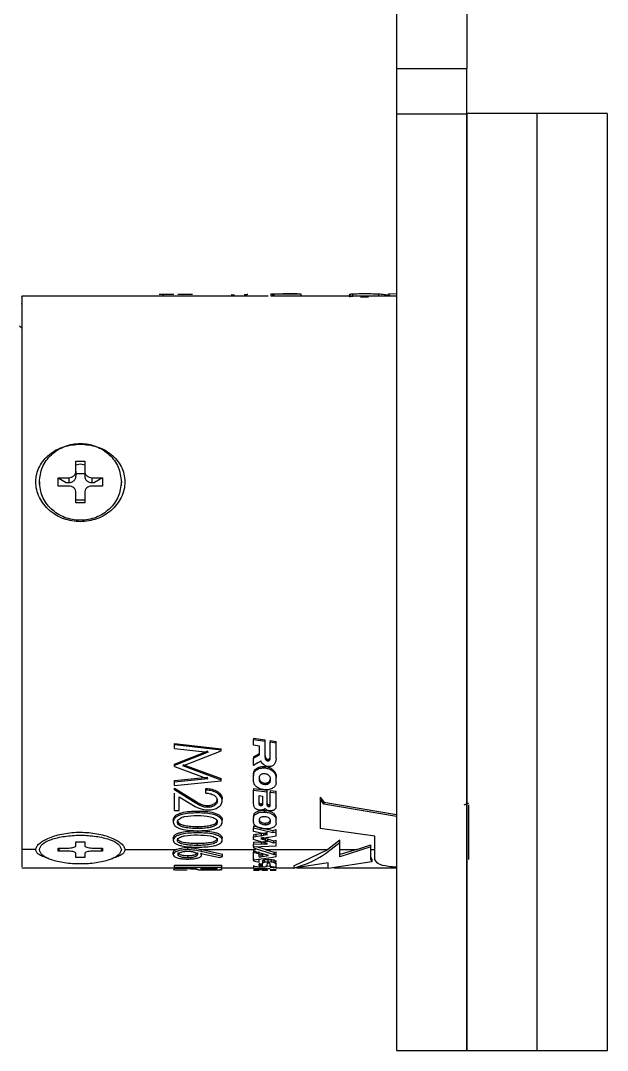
# Model space of a CAD drawing. Header units: millimetres. Extents: x 15 to 1192, y 5 to 836.
# Drawn here: x 385.79 to 410.84, y 141.56 to 185.52 of the extents above; entities that cross this region are included whole.
import ezdxf

# ---------------------------------------------------------------- set-up
doc = ezdxf.new("R2010")
doc.units = ezdxf.units.MM

msp = doc.modelspace()

# ---------------------------------------------------------------- linework, layer by layer
at = {"color": 7, "linetype": 'Continuous', "lineweight": 25}
for p, q in [((401.843, 265.531), (401.843, 183.477)), ((404.843, 256.164), (404.843, 183.477)), ((401.843, 183.477), (404.843, 183.477)), ((401.843, 183.477), (401.843, 181.531)), ((404.843, 181.531), (404.843, 183.477)), ((404.843, 181.531), (401.843, 181.531)), ((401.843, 181.531), (401.843, 141.557)), ((407.843, 181.557), (404.843, 181.557)), ((404.843, 161.557), (404.843, 181.531)), ((404.843, 181.531), (404.843, 141.557)), ((410.843, 181.557), (407.843, 181.557)), ((407.843, 161.557), (407.843, 181.557)), ((407.843, 161.557), (407.843, 181.557)), ((410.843, 161.557), (410.843, 181.531)), ((396.363, 173.757), (385.843, 173.757)), ((391.709, 173.825), (391.709, 173.824)), ((392.335, 173.825), (391.709, 173.825)), ((391.903, 173.817), (391.846, 173.821)), ((392.503, 173.828), (392.503, 173.827)), ((393.13, 173.827), (392.503, 173.828)), ((392.697, 173.82), (392.64, 173.824)), ((394.777, 173.827), (394.927, 173.821)), ((396.492, 173.854), (396.543, 173.854)), ((396.492, 173.754), (396.492, 173.854)), ((396.492, 173.852), (396.543, 173.852)), ((396.492, 173.752), (396.492, 173.852)), ((396.543, 173.752), (396.492, 173.752)), ((396.543, 173.854), (396.543, 173.754)), ((396.543, 173.852), (396.543, 173.752)), ((396.609, 173.854), (397.751, 173.857)), ((396.609, 173.854), (396.609, 173.754)), ((397.751, 173.757), (396.609, 173.754)), ((397.594, 173.856), (397.003, 173.857)), ((397.597, 173.856), (397.594, 173.856)), ((401.843, 173.757), (397.605, 173.757)), ((397.751, 173.857), (397.751, 173.757)), ((399.976, 173.745), (399.976, 173.845)), ((401.081, 173.745), (401.081, 173.845)), ((401.519, 173.751), (401.519, 173.851)), ((401.843, 173.85), (401.519, 173.851)), ((385.843, 172.385), (385.743, 172.476)), ((388.153, 166.719), (388.533, 166.719)), ((388.153, 166.288), (388.153, 166.719)), ((388.533, 166.719), (388.533, 166.288)), ((388.343, 166.579), (388.153, 166.544)), ((388.153, 166.288), (388.153, 166.078)), ((388.533, 166.544), (388.343, 166.579)), ((388.533, 166.288), (388.533, 166.078)), ((386.593, 165.829), (386.593, 165.672)), ((387.393, 166.007), (387.853, 166.007)), ((387.393, 165.651), (387.393, 166.007)), ((387.393, 166.007), (387.739, 165.797)), ((387.739, 165.797), (387.853, 165.797)), ((387.853, 166.007), (387.853, 165.797)), ((388.153, 166.184), (388.533, 166.184)), ((388.833, 166.007), (389.293, 166.007)), ((388.833, 166.007), (388.833, 165.797)), ((388.833, 165.797), (388.946, 165.797)), ((389.293, 166.007), (388.946, 165.797)), ((389.293, 166.007), (389.293, 165.651)), ((390.093, 165.672), (390.093, 165.829)), ((387.853, 165.651), (387.393, 165.651)), ((388.153, 164.939), (388.153, 165.37)), ((388.533, 165.37), (388.533, 164.939)), ((389.293, 165.651), (388.833, 165.651)), ((388.533, 165.054), (388.153, 165.054)), ((388.533, 164.939), (388.153, 164.939)), ((404.843, 141.557), (404.843, 161.557)), ((407.843, 141.557), (407.843, 161.557)), ((407.843, 141.557), (407.843, 161.557)), ((410.843, 141.557), (410.843, 161.557)), ((395.732, 154.887), (396.226, 154.814)), ((395.732, 154.887), (395.732, 154.832)), ((395.732, 154.582), (395.732, 154.832)), ((395.732, 154.832), (396.226, 154.759)), ((396.226, 154.759), (396.226, 154.814)), ((396.447, 154.782), (396.698, 154.746)), ((396.447, 154.782), (396.447, 154.726)), ((392.36, 154.665), (394.36, 154.432)), ((392.36, 154.608), (392.36, 154.665)), ((392.36, 154.449), (392.36, 154.608)), ((394.36, 154.374), (392.36, 154.608)), ((392.36, 154.449), (393.803, 154.29)), ((392.36, 153.784), (393.803, 154.349)), ((392.72, 153.701), (394.36, 154.349)), ((394.36, 154.374), (394.36, 154.432)), ((394.36, 154.349), (394.36, 154.374)), ((395.988, 154.545), (395.732, 154.582)), ((395.988, 154.169), (395.988, 154.545)), ((396.226, 154.07), (396.226, 154.759)), ((396.447, 154.038), (396.447, 154.726)), ((396.447, 154.726), (396.698, 154.69)), ((396.698, 154.69), (396.698, 154.746)), ((396.698, 154.022), (396.698, 154.69)), ((393.803, 154.29), (392.36, 153.721)), ((395.732, 154.094), (395.988, 154.229)), ((395.732, 154.033), (395.988, 154.169)), ((395.732, 154.094), (395.732, 154.033)), ((395.732, 153.718), (395.732, 154.033)), ((396.047, 153.919), (395.999, 153.883)), ((396.093, 153.819), (396.047, 153.919)), ((396.226, 154.13), (396.235, 154.074)), ((396.226, 154.07), (396.235, 154.012)), ((396.235, 154.074), (396.259, 154.027)), ((396.235, 154.074), (396.235, 154.012)), ((396.235, 154.012), (396.259, 153.965)), ((396.259, 154.027), (396.259, 153.965)), ((396.299, 153.995), (396.299, 153.933)), ((396.352, 153.983), (396.352, 153.921)), ((396.423, 154.014), (396.423, 153.952)), ((396.685, 153.9), (396.638, 153.788)), ((396.698, 154.022), (396.685, 153.9)), ((392.36, 153.721), (392.36, 153.784)), ((392.36, 153.681), (392.36, 153.721)), ((392.36, 153.681), (393.792, 153.147)), ((392.72, 153.765), (394.36, 153.161)), ((394.36, 153.092), (392.72, 153.701)), ((395.92, 153.832), (395.732, 153.718)), ((395.999, 153.883), (395.92, 153.832)), ((396.174, 153.742), (396.093, 153.819)), ((396.281, 153.692), (396.174, 153.742)), ((396.209, 153.682), (396.225, 153.681)), ((396.209, 153.618), (396.209, 153.682)), ((396.209, 153.618), (396.225, 153.617)), ((396.225, 153.681), (396.225, 153.617)), ((396.405, 153.675), (396.281, 153.692)), ((392.36, 153.074), (393.792, 153.216)), ((393.792, 153.147), (392.36, 153.005)), ((392.36, 153.005), (392.36, 153.074)), ((392.36, 152.863), (394.36, 153.07)), ((394.36, 153.092), (394.36, 153.161)), ((394.36, 153.07), (394.36, 153.092)), ((395.731, 153.346), (395.731, 153.278)), ((395.731, 153.071), (395.731, 153.278)), ((395.989, 153.088), (395.989, 153.222)), ((396.213, 153.379), (396.22, 153.378)), ((396.444, 153.187), (396.444, 153.054)), ((396.703, 153.204), (396.703, 153.272)), ((396.703, 152.999), (396.703, 153.204)), ((392.36, 152.863), (392.36, 153.005)), ((392.36, 152.759), (393.172, 152.248)), ((392.36, 152.687), (392.36, 152.759)), ((393.172, 152.172), (392.36, 152.687)), ((393.704, 152.668), (393.704, 152.741)), ((393.704, 152.543), (393.704, 152.668)), ((395.732, 152.741), (396.32, 152.67)), ((395.732, 152.741), (395.732, 152.669)), ((395.732, 152.669), (396.32, 152.597)), ((395.732, 152.099), (395.732, 152.669)), ((396.225, 152.68), (396.209, 152.681)), ((396.213, 152.973), (396.22, 152.973)), ((396.213, 152.973), (396.213, 152.903)), ((396.22, 152.902), (396.213, 152.903)), ((396.22, 152.973), (396.22, 152.902)), ((396.32, 152.597), (396.32, 152.67)), ((396.32, 152.029), (396.32, 152.597)), ((396.447, 152.655), (396.698, 152.626)), ((396.447, 152.655), (396.447, 152.582)), ((396.447, 152.015), (396.447, 152.582)), ((396.447, 152.582), (396.698, 152.553)), ((396.698, 152.553), (396.698, 152.626)), ((392.36, 151.804), (392.36, 152.541)), ((392.566, 152.389), (393.096, 152.062)), ((392.566, 151.804), (392.566, 152.389)), ((393.172, 152.172), (393.172, 152.248)), ((394.191, 152.222), (394.191, 152.298)), ((394.398, 152.216), (394.398, 152.292)), ((395.981, 152.07), (395.981, 152.433)), ((395.981, 152.433), (396.114, 152.417)), ((396.114, 152.417), (396.114, 152.055)), ((396.698, 151.994), (396.698, 152.553)), ((398.578, 152.364), (398.733, 152.149)), ((398.578, 152.364), (398.578, 152.289)), ((398.578, 152.289), (398.578, 152.1)), ((398.733, 152.072), (398.578, 152.289)), ((398.733, 152.149), (401.843, 151.631)), ((398.733, 152.149), (398.733, 152.072)), ((392.36, 151.804), (392.566, 151.804)), ((393.353, 151.695), (393.353, 151.775)), ((393.785, 151.933), (393.785, 152.011)), ((395.76, 151.955), (395.732, 152.099)), ((396.053, 151.817), (395.937, 151.828)), ((396.001, 152.096), (396.001, 152.019)), ((396.059, 152.08), (396.059, 152.002)), ((396.209, 151.812), (396.225, 151.811)), ((396.209, 151.733), (396.209, 151.812)), ((396.209, 151.733), (396.225, 151.732)), ((396.225, 151.811), (396.225, 151.732)), ((396.259, 151.853), (396.229, 151.891)), ((396.308, 151.819), (396.259, 151.853)), ((396.379, 151.794), (396.308, 151.819)), ((396.337, 152.064), (396.337, 151.986)), ((396.472, 151.785), (396.379, 151.794)), ((396.397, 152.046), (396.397, 151.968)), ((396.436, 152.06), (396.436, 151.982)), ((398.578, 152.1), (398.578, 151.993)), ((398.578, 151.993), (398.578, 151.03)), ((401.843, 151.55), (398.733, 152.072)), ((404.726, 152.041), (404.923, 152.12)), ((392.309, 151.389), (392.309, 151.305)), ((392.489, 151.386), (392.489, 151.303)), ((394.191, 151.386), (394.191, 151.303)), ((394.398, 151.305), (394.398, 151.389)), ((395.731, 151.549), (395.731, 151.467)), ((395.731, 151.308), (395.731, 151.467)), ((395.989, 151.321), (395.989, 151.424)), ((396.213, 151.545), (396.22, 151.545)), ((396.213, 151.265), (396.22, 151.264)), ((396.213, 151.265), (396.213, 151.18)), ((396.22, 151.264), (396.22, 151.18)), ((396.444, 151.397), (396.444, 151.295)), ((396.703, 151.41), (396.703, 151.493)), ((396.703, 151.253), (396.703, 151.41)), ((393.339, 151.028), (393.339, 151.114)), ((393.353, 150.844), (393.353, 150.931)), ((395.732, 151.143), (396.567, 150.944)), ((395.732, 151.143), (395.732, 151.057)), ((395.732, 151.057), (396.567, 150.857)), ((395.732, 150.906), (395.732, 151.057)), ((396.069, 150.831), (395.732, 150.906)), ((395.836, 150.783), (396.069, 150.822)), ((396.069, 150.822), (396.157, 150.837)), ((396.214, 150.801), (396.069, 150.831)), ((396.069, 150.822), (396.069, 150.734)), ((396.157, 150.837), (396.227, 150.848)), ((396.157, 150.837), (396.157, 150.749)), ((396.225, 151.013), (396.209, 151.014)), ((396.22, 151.18), (396.213, 151.18)), ((396.227, 150.848), (396.284, 150.857)), ((396.227, 150.848), (396.227, 150.76)), ((396.284, 150.857), (396.334, 150.864)), ((396.284, 150.857), (396.284, 150.769)), ((396.567, 150.944), (396.698, 150.982)), ((396.567, 150.944), (396.567, 150.857)), ((396.567, 150.857), (396.698, 150.895)), ((396.698, 150.895), (396.698, 150.982)), ((396.698, 150.826), (396.698, 150.895)), ((396.698, 150.796), (396.698, 150.826)), ((400.916, 150.708), (398.578, 151.03)), ((388.153, 150.462), (388.533, 150.462)), ((388.153, 150.301), (388.153, 150.462)), ((388.533, 150.462), (388.533, 150.301)), ((392.309, 150.617), (392.309, 150.528)), ((392.489, 150.616), (392.489, 150.526)), ((393.339, 150.308), (393.339, 150.4)), ((394.191, 150.616), (394.191, 150.526)), ((394.398, 150.528), (394.398, 150.617)), ((395.732, 150.766), (395.836, 150.783)), ((395.732, 150.766), (395.732, 150.677)), ((395.732, 150.677), (395.836, 150.695)), ((395.732, 150.564), (395.732, 150.677)), ((395.823, 150.535), (395.732, 150.564)), ((395.732, 150.45), (396.069, 150.464)), ((395.732, 150.45), (395.732, 150.359)), ((395.732, 150.359), (396.069, 150.373)), ((396.067, 150.459), (395.825, 150.534)), ((395.836, 150.783), (395.836, 150.695)), ((395.836, 150.695), (396.069, 150.734)), ((396.05, 150.68), (396.103, 150.665)), ((396.169, 150.61), (396.05, 150.591)), ((396.05, 150.591), (396.103, 150.575)), ((396.153, 150.433), (396.067, 150.459)), ((396.069, 150.734), (396.157, 150.749)), ((396.069, 150.464), (396.213, 150.469)), ((396.069, 150.464), (396.069, 150.373)), ((396.069, 150.373), (396.213, 150.378)), ((396.103, 150.665), (396.163, 150.646)), ((396.103, 150.665), (396.103, 150.575)), ((396.103, 150.575), (396.163, 150.556)), ((396.223, 150.412), (396.153, 150.433)), ((396.157, 150.749), (396.227, 150.76)), ((396.163, 150.646), (396.239, 150.621)), ((396.163, 150.646), (396.163, 150.556)), ((396.163, 150.556), (396.239, 150.532)), ((396.339, 150.64), (396.169, 150.61)), ((396.213, 150.469), (396.334, 150.471)), ((396.213, 150.469), (396.213, 150.378)), ((396.213, 150.378), (396.334, 150.38)), ((396.334, 150.776), (396.214, 150.801)), ((396.282, 150.394), (396.223, 150.412)), ((396.227, 150.76), (396.284, 150.769)), ((396.239, 150.621), (396.337, 150.589)), ((396.239, 150.621), (396.239, 150.532)), ((396.239, 150.532), (396.337, 150.499)), ((396.334, 150.38), (396.282, 150.394)), ((396.284, 150.769), (396.334, 150.776)), ((396.337, 150.589), (396.595, 150.507)), ((396.337, 150.589), (396.337, 150.499)), ((396.337, 150.499), (396.595, 150.416)), ((396.395, 150.65), (396.339, 150.64)), ((396.698, 150.704), (396.395, 150.65)), ((396.595, 150.507), (396.698, 150.532)), ((396.595, 150.507), (396.595, 150.416)), ((396.595, 150.416), (396.698, 150.442)), ((396.698, 150.723), (396.698, 150.796)), ((396.698, 150.704), (396.698, 150.723)), ((396.698, 150.442), (396.698, 150.532)), ((396.698, 150.383), (396.698, 150.442)), ((396.698, 150.382), (396.698, 150.383)), ((396.698, 150.368), (396.698, 150.382)), ((396.698, 150.306), (396.698, 150.368)), ((399.423, 150.529), (398.915, 150.129)), ((399.423, 150.439), (399.423, 150.529)), ((399.423, 149.821), (399.423, 150.439)), ((400.916, 149.713), (400.916, 150.708)), ((386.443, 150.129), (385.843, 150.129)), ((387.393, 150.196), (387.853, 150.196)), ((387.393, 150.063), (387.393, 150.196)), ((387.393, 150.063), (387.475, 150.196)), ((387.853, 150.063), (387.393, 150.063)), ((388.153, 149.797), (388.153, 149.958)), ((388.533, 149.958), (388.533, 149.797)), ((388.833, 150.196), (389.293, 150.196)), ((389.293, 150.063), (388.833, 150.063)), ((389.293, 150.063), (389.211, 150.196)), ((389.293, 150.196), (389.293, 150.063)), ((390.243, 150.129), (392.419, 150.129)), ((392.309, 149.914), (392.309, 150.009)), ((392.515, 149.911), (392.515, 150.006)), ((392.92, 150.22), (392.92, 150.127)), ((393.34, 150.006), (393.34, 149.911)), ((393.521, 149.892), (393.482, 149.963)), ((393.482, 149.963), (394.301, 149.792)), ((393.501, 150.137), (393.535, 150.129)), ((393.501, 150.044), (393.501, 150.137)), ((394.406, 149.842), (393.501, 150.044)), ((393.521, 149.892), (393.521, 149.987)), ((393.535, 150.129), (395.831, 150.129)), ((393.535, 150.129), (394.406, 149.937)), ((394.406, 149.842), (394.406, 149.937)), ((395.732, 150.238), (395.732, 150.359)), ((395.732, 150.291), (395.732, 150.199)), ((396.395, 150.268), (395.732, 150.238)), ((395.732, 150.199), (396.606, 149.922)), ((395.732, 150.114), (395.732, 150.021)), ((396.373, 149.875), (395.732, 150.067)), ((395.732, 149.677), (395.732, 150.021)), ((395.732, 150.021), (395.981, 149.944)), ((396.23, 150.129), (395.883, 150.242)), ((395.981, 149.944), (395.981, 150.038)), ((395.981, 149.866), (395.981, 149.944)), ((396.043, 149.919), (396.118, 149.931)), ((396.118, 149.931), (396.118, 149.835)), ((396.23, 150.129), (398.915, 150.129)), ((396.23, 150.129), (396.606, 150.017)), ((396.698, 150.281), (396.395, 150.268)), ((396.606, 150.017), (396.608, 150.016)), ((396.606, 150.017), (396.606, 149.922)), ((396.608, 150.016), (396.615, 150.014)), ((396.608, 150.016), (396.608, 149.922)), ((396.615, 150.014), (396.698, 150.03)), ((396.615, 150.014), (396.615, 149.92)), ((396.615, 149.92), (396.698, 149.935)), ((396.698, 150.281), (396.698, 150.306)), ((396.698, 149.935), (396.698, 150.03)), ((396.698, 149.896), (396.698, 149.935)), ((397.457, 149.438), (398.915, 150.129)), ((400.745, 150.242), (399.423, 149.821)), ((399.423, 150.129), (400.141, 150.129)), ((400.141, 150.129), (399.423, 149.916)), ((400.141, 150.129), (400.745, 150.334)), ((400.745, 150.242), (400.745, 150.334)), ((400.745, 149.713), (400.745, 150.242)), ((400.745, 150.129), (400.916, 150.129)), ((388.533, 149.797), (388.153, 149.797)), ((392.928, 149.872), (392.928, 149.776)), ((394.301, 149.792), (394.406, 149.842)), ((396.395, 149.771), (395.732, 149.677)), ((395.732, 149.748), (395.732, 149.651)), ((395.732, 149.651), (395.981, 149.594)), ((395.978, 149.909), (396.043, 149.919)), ((395.981, 149.838), (395.978, 149.813)), ((395.978, 149.813), (396.043, 149.824)), ((395.981, 149.838), (395.981, 149.866)), ((395.981, 149.594), (395.981, 149.691)), ((395.981, 149.444), (395.981, 149.516)), ((396.001, 149.527), (396.001, 149.429)), ((396.043, 149.919), (396.043, 149.824)), ((396.043, 149.824), (396.118, 149.835)), ((396.063, 149.523), (396.063, 149.424)), ((396.118, 149.835), (396.373, 149.875)), ((396.121, 149.64), (396.121, 149.542)), ((396.121, 149.439), (396.121, 149.542)), ((396.184, 149.694), (396.184, 149.596)), ((396.313, 149.429), (396.313, 149.528)), ((396.353, 149.712), (396.49, 149.705)), ((396.353, 149.712), (396.353, 149.615)), ((396.353, 149.615), (396.49, 149.608)), ((396.698, 149.816), (396.395, 149.771)), ((396.447, 149.402), (396.447, 149.524)), ((396.49, 149.705), (396.49, 149.608)), ((396.599, 149.686), (396.672, 149.653)), ((396.599, 149.686), (396.599, 149.589)), ((396.599, 149.589), (396.672, 149.555)), ((396.606, 149.922), (396.608, 149.922)), ((396.608, 149.922), (396.615, 149.92)), ((396.672, 149.653), (396.698, 149.607)), ((396.672, 149.653), (396.672, 149.555)), ((396.672, 149.555), (396.698, 149.51)), ((396.698, 149.89), (396.698, 149.896)), ((396.698, 149.816), (396.698, 149.89)), ((396.698, 149.367), (396.698, 149.51)), ((398.92, 149.571), (397.457, 149.339)), ((400.785, 149.607), (398.92, 149.318)), ((398.92, 149.318), (398.92, 149.571)), ((400.745, 149.809), (400.785, 149.704)), ((400.745, 149.713), (400.785, 149.607)), ((400.785, 149.704), (400.785, 149.607)), ((385.843, 149.357), (392.358, 149.357)), ((392.358, 149.465), (394.372, 149.465)), ((392.358, 149.366), (392.358, 149.465)), ((394.372, 149.366), (392.358, 149.366)), ((392.358, 149.343), (392.358, 149.366)), ((392.358, 149.343), (393.289, 149.343)), ((393.289, 149.326), (393.289, 149.343)), ((393.495, 149.305), (393.495, 149.343)), ((393.495, 149.343), (394.165, 149.343)), ((393.834, 149.369), (393.834, 149.269)), ((394.165, 149.343), (394.165, 149.303)), ((394.372, 149.465), (394.372, 149.366)), ((394.372, 149.318), (394.372, 149.366)), ((394.372, 149.357), (395.732, 149.357)), ((395.759, 149.418), (395.732, 149.456)), ((395.732, 149.44), (395.732, 149.341)), ((395.732, 149.341), (396.447, 149.326)), ((396.447, 149.298), (395.732, 149.309)), ((395.732, 149.275), (395.981, 149.264)), ((395.732, 149.257), (395.981, 149.257)), ((396.093, 149.379), (395.949, 149.383)), ((395.981, 149.283), (396.226, 149.285)), ((396.112, 149.271), (396.332, 149.263)), ((396.112, 149.257), (396.332, 149.257)), ((396.263, 149.43), (396.447, 149.426)), ((396.447, 149.483), (396.447, 149.384)), ((396.698, 149.367), (396.447, 149.402)), ((396.447, 149.384), (396.698, 149.351)), ((396.698, 149.264), (396.447, 149.274)), ((396.447, 149.268), (396.698, 149.26)), ((396.447, 149.257), (396.698, 149.257)), ((396.698, 149.351), (396.698, 149.451)), ((396.698, 149.357), (397.457, 149.357)), ((397.457, 149.438), (397.457, 149.339)), ((397.57, 149.357), (398.92, 149.357)), ((399.167, 149.357), (401.843, 149.357)), ((401.843, 141.557), (404.843, 141.557)), ((404.843, 141.557), (407.843, 141.557)), ((407.843, 141.557), (410.843, 141.557))]:
    msp.add_line(p, q, dxfattribs=at)
for points, knots in [([(385.843, 173.722), (385.843, 173.733), (385.843, 173.805), (385.843, 173.482), (385.843, 172.737), (385.843, 171.52), (385.843, 169.931), (385.843, 168.018), (385.843, 165.857), (385.843, 163.53), (385.843, 161.128), (385.843, 158.742), (385.843, 156.465), (385.843, 154.382), (385.843, 152.582), (385.843, 151.096), (385.843, 150.451), (385.843, 150.129)], [0, 0, 0, 0, 0.012513, 0.083047, 0.153582, 0.224117, 0.294652, 0.365187, 0.435721, 0.506256, 0.576791, 0.647326, 0.717861, 0.788396, 0.85893, 0.929465, 1, 1, 1, 1]), ([(395.34, 173.833), (395.373, 173.833), (395.414, 173.833), (395.457, 173.834), (395.476, 173.836), (395.482, 173.837), (395.486, 173.838)], [0, 0, 0, 0, 0.49854, 0.623801, 0.748243, 1, 1, 1, 1]), ([(396.543, 173.852), (396.545, 173.853), (396.547, 173.853), (396.56, 173.854), (396.582, 173.854), (396.599, 173.854), (396.609, 173.854)], [0, 0, 0, 0, 0.269777, 0.500455, 0.718386, 1, 1, 1, 1]), ([(396.609, 173.754), (396.599, 173.754), (396.582, 173.754), (396.56, 173.754), (396.547, 173.753), (396.545, 173.753), (396.543, 173.752)], [0, 0, 0, 0, 0.282406, 0.500695, 0.730962, 1, 1, 1, 1]), ([(399.976, 173.845), (399.957, 173.844), (399.914, 173.841), (399.863, 173.834), (399.821, 173.82), (399.807, 173.801), (399.864, 173.785), (399.889, 173.779)], [0, 0, 0, 0, 0.108338, 0.25005, 0.500435, 0.774828, 1, 1, 1, 1]), ([(399.976, 173.745), (399.957, 173.744), (399.873, 173.739), (399.826, 173.729), (399.827, 173.718), (399.827, 173.716)], [0, 0, 0, 0, 0.195724, 0.900748, 1, 1, 1, 1]), ([(401.081, 173.845), (401.044, 173.846), (400.968, 173.849), (400.783, 173.851), (400.53, 173.853), (400.272, 173.852), (400.086, 173.849), (400.012, 173.847), (399.976, 173.845)], [0, 0, 0, 0, 0.12037, 0.250709, 0.500285, 0.749466, 0.876709, 1, 1, 1, 1]), ([(400.297, 173.731), (400.322, 173.732), (400.375, 173.734), (400.466, 173.735), (400.558, 173.735), (400.615, 173.734), (400.643, 173.733)], [0, 0, 0, 0, 0.239379, 0.499878, 0.75893, 1, 1, 1, 1]), ([(401.572, 173.792), (401.558, 173.793), (401.529, 173.794), (401.472, 173.798), (401.391, 173.809), (401.28, 173.828), (401.161, 173.838), (401.081, 173.845)], [0, 0, 0, 0, 0.0493204, 0.1058997, 0.249311, 0.5001277, 1, 1, 1, 1]), ([(385.843, 173.423), (385.843, 173.434), (385.843, 173.503), (385.843, 173.21), (385.843, 172.66), (385.843, 172.385)], [0, 0, 0, 0, 0.081472, 0.540736, 1, 1, 1, 1]), ([(388.343, 164.125), (388.102, 164.15), (387.621, 164.198), (387.095, 164.522), (386.77, 164.865), (386.585, 165.165), (386.468, 165.491), (386.43, 165.83), (386.468, 166.165), (386.586, 166.481), (386.771, 166.766), (387.096, 167.085), (387.622, 167.377), (388.102, 167.421), (388.343, 167.443)], [0, 0, 0, 0, 0.124638, 0.24963, 0.312759, 0.374993, 0.437716, 0.49997, 0.562319, 0.625157, 0.687438, 0.750633, 0.875364, 1, 1, 1, 1]), ([(388.343, 167.443), (388.583, 167.421), (389.063, 167.378), (389.588, 167.085), (389.913, 166.767), (390.098, 166.483), (390.216, 166.169), (390.256, 165.833), (390.218, 165.492), (390.1, 165.166), (389.915, 164.865), (389.59, 164.522), (389.064, 164.199), (388.583, 164.15), (388.343, 164.125)], [0, 0, 0, 0, 0.124647, 0.249193, 0.312171, 0.374259, 0.437101, 0.499468, 0.562003, 0.625027, 0.687279, 0.750444, 0.875228, 1, 1, 1, 1]), ([(396.259, 154.027), (396.265, 154.021), (396.276, 154.009), (396.291, 154), (396.299, 153.995)], [0, 0, 0, 0, 0.504397, 1, 1, 1, 1]), ([(396.259, 153.965), (396.265, 153.959), (396.276, 153.947), (396.291, 153.938), (396.299, 153.933)], [0, 0, 0, 0, 0.504818, 1, 1, 1, 1]), ([(396.299, 153.995), (396.307, 153.992), (396.324, 153.985), (396.342, 153.984), (396.352, 153.983)], [0, 0, 0, 0, 0.496453, 1, 1, 1, 1]), ([(396.299, 153.933), (396.307, 153.93), (396.324, 153.923), (396.342, 153.922), (396.352, 153.921)], [0, 0, 0, 0, 0.496766, 1, 1, 1, 1]), ([(396.352, 153.983), (396.359, 153.984), (396.374, 153.985), (396.394, 153.991), (396.411, 154.001), (396.419, 154.009), (396.423, 154.014)], [0, 0, 0, 0, 0.262598, 0.506083, 0.746375, 1, 1, 1, 1]), ([(396.352, 153.921), (396.359, 153.922), (396.374, 153.923), (396.394, 153.929), (396.411, 153.939), (396.419, 153.948), (396.423, 153.952)], [0, 0, 0, 0, 0.2620574, 0.5052633, 0.7457063, 1, 1, 1, 1]), ([(396.423, 154.014), (396.43, 154.026), (396.445, 154.053), (396.447, 154.083), (396.447, 154.099)], [0, 0, 0, 0, 0.448739, 1, 1, 1, 1]), ([(396.423, 153.952), (396.43, 153.964), (396.445, 153.992), (396.447, 154.022), (396.447, 154.038)], [0, 0, 0, 0, 0.448511, 1, 1, 1, 1]), ([(395.731, 153.346), (395.737, 153.392), (395.747, 153.461), (395.806, 153.544), (395.866, 153.598), (395.94, 153.641), (396.024, 153.67), (396.116, 153.686), (396.178, 153.684), (396.209, 153.682)], [0, 0, 0, 0, 0.249206, 0.375162, 0.499492, 0.624671, 0.74974, 0.872825, 1, 1, 1, 1]), ([(395.731, 153.278), (395.737, 153.325), (395.747, 153.395), (395.806, 153.478), (395.866, 153.533), (395.94, 153.576), (396.024, 153.605), (396.116, 153.621), (396.178, 153.619), (396.209, 153.618)], [0, 0, 0, 0, 0.250184, 0.376497, 0.500878, 0.625988, 0.750689, 0.873355, 1, 1, 1, 1]), ([(396.225, 153.681), (396.289, 153.67), (396.419, 153.647), (396.573, 153.547), (396.681, 153.418), (396.695, 153.321), (396.703, 153.272)], [0, 0, 0, 0, 0.249751, 0.499827, 0.749986, 1, 1, 1, 1]), ([(396.225, 153.617), (396.289, 153.605), (396.419, 153.582), (396.573, 153.481), (396.681, 153.352), (396.695, 153.253), (396.703, 153.204)], [0, 0, 0, 0, 0.2488183, 0.4985885, 0.7491327, 1, 1, 1, 1]), ([(396.548, 153.706), (396.527, 153.697), (396.483, 153.678), (396.432, 153.676), (396.405, 153.675)], [0, 0, 0, 0, 0.471444, 1, 1, 1, 1]), ([(396.638, 153.788), (396.626, 153.772), (396.602, 153.741), (396.566, 153.718), (396.548, 153.706)], [0, 0, 0, 0, 0.506564, 1, 1, 1, 1]), ([(396.209, 152.681), (396.145, 152.692), (396.015, 152.713), (395.861, 152.806), (395.753, 152.928), (395.738, 153.024), (395.731, 153.071)], [0, 0, 0, 0, 0.248068, 0.498546, 0.749381, 1, 1, 1, 1]), ([(395.989, 153.222), (395.992, 153.244), (395.996, 153.277), (396.025, 153.315), (396.053, 153.34), (396.087, 153.36), (396.126, 153.373), (396.169, 153.38), (396.198, 153.379), (396.213, 153.379)], [0, 0, 0, 0, 0.256598, 0.377725, 0.500782, 0.625891, 0.74664, 0.869334, 1, 1, 1, 1]), ([(395.989, 153.157), (395.993, 153.135), (395.999, 153.09), (396.051, 153.032), (396.122, 152.988), (396.183, 152.978), (396.213, 152.973)], [0, 0, 0, 0, 0.249473, 0.500137, 0.752894, 1, 1, 1, 1]), ([(396.213, 152.903), (396.183, 152.908), (396.122, 152.917), (396.05, 152.963), (395.999, 153.02), (395.993, 153.066), (395.989, 153.088)], [0, 0, 0, 0, 0.24617, 0.498634, 0.749662, 1, 1, 1, 1]), ([(396.22, 153.378), (396.251, 153.373), (396.312, 153.363), (396.383, 153.316), (396.435, 153.256), (396.441, 153.21), (396.444, 153.187)], [0, 0, 0, 0, 0.246171, 0.498634, 0.749655, 1, 1, 1, 1]), ([(396.22, 152.973), (396.236, 152.972), (396.265, 152.971), (396.308, 152.978), (396.347, 152.991), (396.381, 153.01), (396.409, 153.033), (396.437, 153.07), (396.442, 153.102), (396.444, 153.123)], [0, 0, 0, 0, 0.131175, 0.254311, 0.375366, 0.500595, 0.623549, 0.744387, 1, 1, 1, 1]), ([(396.444, 153.054), (396.442, 153.032), (396.437, 153), (396.409, 152.963), (396.381, 152.94), (396.347, 152.921), (396.308, 152.908), (396.265, 152.901), (396.236, 152.902), (396.22, 152.902)], [0, 0, 0, 0, 0.256599, 0.377725, 0.500782, 0.625891, 0.74664, 0.869334, 1, 1, 1, 1]), ([(393.704, 152.741), (393.793, 152.733), (393.971, 152.718), (394.166, 152.632), (394.284, 152.542), (394.375, 152.438), (394.389, 152.351), (394.398, 152.292)], [0, 0, 0, 0, 0.250182, 0.499731, 0.627953, 0.750522, 1, 1, 1, 1]), ([(394.398, 152.216), (394.389, 152.275), (394.375, 152.363), (394.284, 152.469), (394.166, 152.559), (393.971, 152.646), (393.793, 152.661), (393.704, 152.668)], [0, 0, 0, 0, 0.250445, 0.373237, 0.501593, 0.750728, 1, 1, 1, 1]), ([(396.703, 152.999), (396.696, 152.954), (396.687, 152.887), (396.628, 152.809), (396.568, 152.758), (396.494, 152.718), (396.409, 152.692), (396.318, 152.677), (396.256, 152.679), (396.225, 152.68)], [0, 0, 0, 0, 0.250184, 0.376498, 0.500878, 0.625988, 0.750689, 0.873353, 1, 1, 1, 1]), ([(393.172, 152.248), (393.262, 152.195), (393.396, 152.115), (393.6, 152.023), (393.724, 152.015), (393.785, 152.011)], [0, 0, 0, 0, 0.5011416, 0.7508729, 1, 1, 1, 1]), ([(393.785, 151.933), (393.724, 151.937), (393.599, 151.945), (393.396, 152.038), (393.261, 152.118), (393.172, 152.172)], [0, 0, 0, 0, 0.248593, 0.49829, 1, 1, 1, 1]), ([(393.704, 152.543), (393.767, 152.537), (393.893, 152.525), (394.034, 152.468), (394.117, 152.403), (394.178, 152.327), (394.186, 152.264), (394.191, 152.222)], [0, 0, 0, 0, 0.249491, 0.498465, 0.623414, 0.749422, 1, 1, 1, 1]), ([(393.785, 152.011), (393.815, 152.013), (393.871, 152.015), (393.977, 152.039), (394.086, 152.096), (394.177, 152.188), (394.186, 152.261), (394.191, 152.298)], [0, 0, 0, 0, 0.132063, 0.250534, 0.500203, 0.749947, 1, 1, 1, 1]), ([(394.191, 152.222), (394.186, 152.185), (394.177, 152.112), (394.086, 152.018), (393.977, 151.961), (393.871, 151.937), (393.815, 151.934), (393.785, 151.933)], [0, 0, 0, 0, 0.250936, 0.501089, 0.750446, 0.868465, 1, 1, 1, 1]), ([(393.807, 151.821), (393.887, 151.826), (394.007, 151.833), (394.145, 151.884), (394.235, 151.934), (394.309, 151.994), (394.381, 152.086), (394.391, 152.164), (394.398, 152.216)], [0, 0, 0, 0, 0.248226, 0.3703334, 0.4984018, 0.6257782, 0.7493669, 1, 1, 1, 1]), ([(395.981, 152.147), (395.981, 152.137), (395.982, 152.119), (395.995, 152.103), (396.001, 152.096)], [0, 0, 0, 0, 0.561287, 1, 1, 1, 1]), ([(396.059, 152.08), (396.064, 152.08), (396.073, 152.081), (396.086, 152.084), (396.097, 152.09), (396.106, 152.099), (396.112, 152.114), (396.113, 152.126), (396.114, 152.133)], [0, 0, 0, 0, 0.134767, 0.256154, 0.37392, 0.498678, 0.717446, 1, 1, 1, 1]), ([(392.309, 151.389), (392.312, 151.421), (392.32, 151.486), (392.393, 151.577), (392.513, 151.653), (392.714, 151.724), (393.004, 151.769), (393.236, 151.773), (393.353, 151.775)], [0, 0, 0, 0, 0.124981, 0.249767, 0.368717, 0.499727, 0.749548, 1, 1, 1, 1]), ([(393.353, 151.695), (393.236, 151.693), (393.003, 151.688), (392.714, 151.643), (392.513, 151.571), (392.393, 151.495), (392.32, 151.403), (392.312, 151.338), (392.309, 151.305)], [0, 0, 0, 0, 0.249746, 0.499009, 0.629902, 0.749087, 0.874364, 1, 1, 1, 1]), ([(393.096, 152.062), (393.199, 152.003), (393.352, 151.915), (393.599, 151.831), (393.738, 151.824), (393.807, 151.821)], [0, 0, 0, 0, 0.501211, 0.750847, 1, 1, 1, 1]), ([(393.353, 151.775), (393.47, 151.773), (393.703, 151.769), (393.992, 151.724), (394.193, 151.652), (394.313, 151.577), (394.387, 151.486), (394.394, 151.421), (394.398, 151.389)], [0, 0, 0, 0, 0.250465, 0.500298, 0.630695, 0.750245, 0.875013, 1, 1, 1, 1]), ([(394.398, 151.305), (394.394, 151.338), (394.387, 151.403), (394.313, 151.495), (394.193, 151.571), (393.992, 151.643), (393.703, 151.688), (393.47, 151.693), (393.353, 151.695)], [0, 0, 0, 0, 0.12563, 0.25089, 0.370597, 0.50096, 0.750238, 1, 1, 1, 1]), ([(395.731, 151.549), (395.737, 151.585), (395.747, 151.639), (395.806, 151.704), (395.866, 151.746), (395.94, 151.78), (396.024, 151.803), (396.116, 151.815), (396.178, 151.813), (396.209, 151.812)], [0, 0, 0, 0, 0.249206, 0.375163, 0.499492, 0.624671, 0.74974, 0.872824, 1, 1, 1, 1]), ([(395.731, 151.467), (395.737, 151.503), (395.747, 151.558), (395.806, 151.623), (395.866, 151.665), (395.94, 151.7), (396.024, 151.723), (396.116, 151.735), (396.178, 151.733), (396.209, 151.733)], [0, 0, 0, 0, 0.250184, 0.376498, 0.500878, 0.625988, 0.750689, 0.873354, 1, 1, 1, 1]), ([(395.834, 151.87), (395.819, 151.882), (395.788, 151.908), (395.77, 151.939), (395.76, 151.955)], [0, 0, 0, 0, 0.46238, 1, 1, 1, 1]), ([(395.937, 151.828), (395.918, 151.833), (395.879, 151.843), (395.849, 151.861), (395.834, 151.87)], [0, 0, 0, 0, 0.484599, 1, 1, 1, 1]), ([(396.001, 152.019), (395.995, 152.026), (395.982, 152.042), (395.981, 152.06), (395.981, 152.07)], [0, 0, 0, 0, 0.4383891, 1, 1, 1, 1]), ([(396.001, 152.096), (396.004, 152.094), (396.012, 152.089), (396.031, 152.082), (396.047, 152.081), (396.059, 152.08)], [0, 0, 0, 0, 0.242755, 0.482433, 1, 1, 1, 1]), ([(396.059, 152.002), (396.053, 152.002), (396.041, 152.003), (396.026, 152.006), (396.012, 152.011), (396.004, 152.016), (396.001, 152.019)], [0, 0, 0, 0, 0.26923, 0.517662, 0.756934, 1, 1, 1, 1]), ([(396.168, 151.838), (396.152, 151.832), (396.116, 151.819), (396.075, 151.818), (396.053, 151.817)], [0, 0, 0, 0, 0.469939, 1, 1, 1, 1]), ([(396.114, 152.055), (396.113, 152.048), (396.112, 152.035), (396.105, 152.02), (396.096, 152.011), (396.086, 152.006), (396.073, 152.003), (396.064, 152.002), (396.059, 152.002)], [0, 0, 0, 0, 0.3050679, 0.5394428, 0.6370942, 0.7454472, 0.8659675, 1, 1, 1, 1]), ([(396.229, 151.891), (396.222, 151.881), (396.209, 151.86), (396.182, 151.845), (396.168, 151.838)], [0, 0, 0, 0, 0.4966123, 1, 1, 1, 1]), ([(396.225, 151.811), (396.289, 151.803), (396.419, 151.785), (396.573, 151.706), (396.681, 151.606), (396.695, 151.53), (396.703, 151.493)], [0, 0, 0, 0, 0.249751, 0.499827, 0.749986, 1, 1, 1, 1]), ([(396.225, 151.732), (396.289, 151.723), (396.419, 151.705), (396.573, 151.625), (396.681, 151.524), (396.695, 151.448), (396.703, 151.41)], [0, 0, 0, 0, 0.248818, 0.498588, 0.749133, 1, 1, 1, 1]), ([(396.32, 152.106), (396.321, 152.099), (396.322, 152.084), (396.332, 152.071), (396.337, 152.064)], [0, 0, 0, 0, 0.51447, 1, 1, 1, 1]), ([(396.32, 152.029), (396.321, 152.021), (396.322, 152.006), (396.332, 151.993), (396.337, 151.986)], [0, 0, 0, 0, 0.514707, 1, 1, 1, 1]), ([(396.337, 152.064), (396.34, 152.062), (396.346, 152.056), (396.36, 152.05), (396.378, 152.047), (396.39, 152.046), (396.397, 152.046)], [0, 0, 0, 0, 0.230371, 0.462339, 0.714073, 1, 1, 1, 1]), ([(396.337, 151.986), (396.34, 151.984), (396.346, 151.978), (396.36, 151.973), (396.378, 151.969), (396.39, 151.968), (396.397, 151.968)], [0, 0, 0, 0, 0.231309, 0.463475, 0.714822, 1, 1, 1, 1]), ([(396.397, 152.046), (396.401, 152.046), (396.409, 152.047), (396.421, 152.05), (396.43, 152.054), (396.434, 152.058), (396.436, 152.06)], [0, 0, 0, 0, 0.27574, 0.522298, 0.75707, 1, 1, 1, 1]), ([(396.397, 151.968), (396.401, 151.968), (396.409, 151.969), (396.421, 151.972), (396.43, 151.976), (396.434, 151.98), (396.436, 151.982)], [0, 0, 0, 0, 0.275183, 0.521461, 0.756392, 1, 1, 1, 1]), ([(396.436, 152.06), (396.439, 152.065), (396.446, 152.076), (396.447, 152.087), (396.447, 152.092)], [0, 0, 0, 0, 0.48308, 1, 1, 1, 1]), ([(396.436, 151.982), (396.439, 151.987), (396.446, 151.998), (396.447, 152.009), (396.447, 152.015)], [0, 0, 0, 0, 0.48294, 1, 1, 1, 1]), ([(396.641, 151.84), (396.631, 151.831), (396.612, 151.815), (396.571, 151.798), (396.523, 151.787), (396.489, 151.786), (396.472, 151.785)], [0, 0, 0, 0, 0.251697, 0.491147, 0.735245, 1, 1, 1, 1]), ([(396.698, 151.994), (396.697, 151.964), (396.695, 151.909), (396.658, 151.861), (396.641, 151.84)], [0, 0, 0, 0, 0.550912, 1, 1, 1, 1]), ([(392.309, 151.305), (392.313, 151.273), (392.321, 151.208), (392.397, 151.122), (392.516, 151.053), (392.714, 150.985), (393.002, 150.941), (393.236, 150.937), (393.353, 150.935)], [0, 0, 0, 0, 0.125583, 0.248791, 0.371344, 0.501132, 0.750324, 1, 1, 1, 1]), ([(392.489, 151.303), (392.492, 151.329), (392.499, 151.381), (392.563, 151.451), (392.665, 151.506), (392.915, 151.578), (393.152, 151.583), (393.339, 151.587)], [0, 0, 0, 0, 0.125792, 0.251159, 0.36922, 0.501663, 1, 1, 1, 1]), ([(392.489, 151.386), (392.493, 151.361), (392.5, 151.31), (392.568, 151.245), (392.67, 151.195), (392.833, 151.148), (393.062, 151.118), (393.247, 151.115), (393.339, 151.114)], [0, 0, 0, 0, 0.1248509, 0.2495497, 0.3663436, 0.4996248, 0.7495508, 1, 1, 1, 1]), ([(393.339, 151.028), (393.247, 151.029), (393.062, 151.033), (392.833, 151.063), (392.67, 151.11), (392.567, 151.16), (392.5, 151.226), (392.493, 151.277), (392.489, 151.303)], [0, 0, 0, 0, 0.249791, 0.499193, 0.632361, 0.749318, 0.874477, 1, 1, 1, 1]), ([(393.339, 151.587), (393.53, 151.582), (393.767, 151.576), (394.013, 151.5), (394.112, 151.448), (394.18, 151.379), (394.188, 151.329), (394.191, 151.303)], [0, 0, 0, 0, 0.510333, 0.631985, 0.752544, 0.874223, 1, 1, 1, 1]), ([(393.339, 151.114), (393.434, 151.115), (393.618, 151.118), (393.847, 151.148), (394.008, 151.195), (394.111, 151.245), (394.18, 151.311), (394.187, 151.361), (394.191, 151.386)], [0, 0, 0, 0, 0.257947, 0.500393, 0.630646, 0.754116, 0.875572, 1, 1, 1, 1]), ([(394.191, 151.303), (394.187, 151.277), (394.18, 151.227), (394.111, 151.161), (394.008, 151.11), (393.848, 151.063), (393.62, 151.033), (393.435, 151.03), (393.339, 151.028)], [0, 0, 0, 0, 0.12531, 0.247651, 0.370106, 0.500766, 0.740237, 1, 1, 1, 1]), ([(393.353, 150.935), (393.47, 150.937), (393.705, 150.941), (393.993, 150.985), (394.191, 151.052), (394.31, 151.122), (394.386, 151.208), (394.394, 151.273), (394.398, 151.305)], [0, 0, 0, 0, 0.249672, 0.498851, 0.628887, 0.749125, 0.874405, 1, 1, 1, 1]), ([(396.209, 151.014), (396.144, 151.022), (396.014, 151.037), (395.861, 151.107), (395.753, 151.199), (395.738, 151.272), (395.731, 151.308)], [0, 0, 0, 0, 0.2488182, 0.4985885, 0.7491327, 1, 1, 1, 1]), ([(395.989, 151.424), (395.992, 151.441), (395.996, 151.466), (396.025, 151.496), (396.053, 151.515), (396.087, 151.53), (396.126, 151.541), (396.169, 151.546), (396.198, 151.546), (396.213, 151.545)], [0, 0, 0, 0, 0.256605, 0.377731, 0.500782, 0.625892, 0.74664, 0.869334, 1, 1, 1, 1]), ([(395.989, 151.404), (395.993, 151.387), (395.999, 151.353), (396.051, 151.309), (396.122, 151.276), (396.183, 151.268), (396.213, 151.265)], [0, 0, 0, 0, 0.249471, 0.500137, 0.752901, 1, 1, 1, 1]), ([(396.213, 151.18), (396.183, 151.184), (396.122, 151.191), (396.05, 151.226), (395.999, 151.269), (395.993, 151.304), (395.989, 151.321)], [0, 0, 0, 0, 0.246163, 0.498634, 0.749665, 1, 1, 1, 1]), ([(396.22, 151.545), (396.251, 151.541), (396.312, 151.533), (396.383, 151.496), (396.435, 151.45), (396.441, 151.415), (396.444, 151.397)], [0, 0, 0, 0, 0.246173, 0.498635, 0.749664, 1, 1, 1, 1]), ([(396.22, 151.264), (396.236, 151.264), (396.265, 151.263), (396.308, 151.268), (396.347, 151.278), (396.381, 151.292), (396.409, 151.31), (396.437, 151.338), (396.442, 151.362), (396.444, 151.379)], [0, 0, 0, 0, 0.131175, 0.25431, 0.375365, 0.500595, 0.623544, 0.744381, 1, 1, 1, 1]), ([(396.444, 151.295), (396.442, 151.279), (396.437, 151.254), (396.409, 151.226), (396.381, 151.208), (396.347, 151.194), (396.308, 151.184), (396.265, 151.179), (396.236, 151.18), (396.22, 151.18)], [0, 0, 0, 0, 0.256605, 0.37773, 0.500782, 0.625892, 0.74664, 0.869334, 1, 1, 1, 1]), ([(396.703, 151.253), (396.696, 151.219), (396.687, 151.168), (396.628, 151.109), (396.568, 151.072), (396.494, 151.042), (396.409, 151.022), (396.318, 151.011), (396.256, 151.013), (396.225, 151.013)], [0, 0, 0, 0, 0.250184, 0.376498, 0.500878, 0.625988, 0.750689, 0.873354, 1, 1, 1, 1]), ([(386.443, 150.129), (386.45, 150.172), (386.465, 150.258), (386.587, 150.393), (386.771, 150.524), (387.097, 150.68), (387.624, 150.829), (388.345, 150.892), (389.066, 150.828), (389.59, 150.679), (389.915, 150.523), (390.099, 150.393), (390.22, 150.258), (390.235, 150.172), (390.243, 150.129)], [0, 0, 0, 0, 0.062404, 0.125295, 0.187628, 0.250878, 0.375712, 0.500453, 0.625117, 0.749681, 0.81267, 0.874767, 0.937622, 1, 1, 1, 1]), ([(392.309, 150.617), (392.312, 150.644), (392.32, 150.696), (392.393, 150.77), (392.513, 150.831), (392.714, 150.889), (393.004, 150.926), (393.236, 150.93), (393.353, 150.931)], [0, 0, 0, 0, 0.124981, 0.249767, 0.368717, 0.499727, 0.749548, 1, 1, 1, 1]), ([(393.353, 150.844), (393.236, 150.843), (393.003, 150.839), (392.714, 150.802), (392.513, 150.743), (392.393, 150.681), (392.32, 150.607), (392.312, 150.554), (392.309, 150.528)], [0, 0, 0, 0, 0.249746, 0.499009, 0.629902, 0.749087, 0.874364, 1, 1, 1, 1]), ([(393.353, 150.931), (393.47, 150.93), (393.703, 150.926), (393.992, 150.889), (394.193, 150.831), (394.313, 150.77), (394.387, 150.696), (394.394, 150.644), (394.398, 150.617)], [0, 0, 0, 0, 0.250465, 0.500298, 0.630695, 0.750245, 0.875013, 1, 1, 1, 1]), ([(394.398, 150.528), (394.394, 150.554), (394.387, 150.607), (394.313, 150.681), (394.193, 150.743), (393.992, 150.802), (393.703, 150.839), (393.47, 150.843), (393.353, 150.844)], [0, 0, 0, 0, 0.12563, 0.25089, 0.370597, 0.50096, 0.750238, 1, 1, 1, 1]), ([(385.843, 150.451), (385.843, 150.437), (385.843, 150.079), (385.843, 149.764), (385.843, 149.713), (385.843, 149.69)], [0, 0, 0, 0, 0.021358, 0.558305, 1, 1, 1, 1]), ([(392.309, 150.528), (392.313, 150.502), (392.321, 150.45), (392.397, 150.382), (392.516, 150.328), (392.714, 150.275), (393.002, 150.241), (393.236, 150.237), (393.353, 150.236)], [0, 0, 0, 0, 0.125583, 0.248791, 0.371344, 0.501132, 0.750324, 1, 1, 1, 1]), ([(392.489, 150.526), (392.492, 150.547), (392.499, 150.588), (392.563, 150.645), (392.665, 150.69), (392.915, 150.749), (393.152, 150.753), (393.339, 150.756)], [0, 0, 0, 0, 0.125792, 0.251159, 0.36922, 0.501663, 1, 1, 1, 1]), ([(392.489, 150.616), (392.493, 150.595), (392.5, 150.555), (392.568, 150.503), (392.67, 150.463), (392.833, 150.427), (393.062, 150.403), (393.247, 150.401), (393.339, 150.4)], [0, 0, 0, 0, 0.124851, 0.24955, 0.366344, 0.499625, 0.749551, 1, 1, 1, 1]), ([(393.339, 150.308), (393.247, 150.309), (393.062, 150.312), (392.833, 150.336), (392.67, 150.372), (392.567, 150.412), (392.5, 150.465), (392.493, 150.505), (392.489, 150.526)], [0, 0, 0, 0, 0.249791, 0.499193, 0.632361, 0.749318, 0.874477, 1, 1, 1, 1]), ([(393.339, 150.756), (393.53, 150.752), (393.767, 150.747), (394.013, 150.685), (394.112, 150.643), (394.18, 150.587), (394.188, 150.547), (394.191, 150.526)], [0, 0, 0, 0, 0.510333, 0.631985, 0.752544, 0.874223, 1, 1, 1, 1]), ([(393.339, 150.4), (393.434, 150.401), (393.618, 150.403), (393.847, 150.427), (394.008, 150.464), (394.111, 150.503), (394.18, 150.555), (394.187, 150.595), (394.191, 150.616)], [0, 0, 0, 0, 0.257947, 0.500393, 0.630646, 0.754116, 0.875572, 1, 1, 1, 1]), ([(394.191, 150.526), (394.187, 150.505), (394.18, 150.465), (394.111, 150.413), (394.008, 150.373), (393.848, 150.336), (393.62, 150.312), (393.435, 150.309), (393.339, 150.308)], [0, 0, 0, 0, 0.12531, 0.247651, 0.370106, 0.500766, 0.740237, 1, 1, 1, 1]), ([(393.353, 150.236), (393.47, 150.237), (393.705, 150.241), (393.993, 150.275), (394.191, 150.327), (394.31, 150.382), (394.386, 150.45), (394.394, 150.502), (394.398, 150.528)], [0, 0, 0, 0, 0.249672, 0.498851, 0.628887, 0.749125, 0.874405, 1, 1, 1, 1]), ([(385.843, 150.129), (385.843, 149.882), (385.843, 149.432), (385.843, 149.404), (385.843, 149.391)], [0, 0, 0, 0, 0.548666, 1, 1, 1, 1]), ([(386.994, 149.754), (386.919, 149.774), (386.759, 149.815), (386.587, 149.901), (386.465, 150.006), (386.45, 150.088), (386.443, 150.129)], [0, 0, 0, 0, 0.2292446, 0.4854629, 0.7437074, 1, 1, 1, 1]), ([(390.243, 150.129), (390.235, 150.088), (390.221, 150.006), (390.097, 149.901), (389.925, 149.815), (389.766, 149.774), (389.692, 149.754)], [0, 0, 0, 0, 0.257422, 0.516854, 0.77311, 1, 1, 1, 1]), ([(392.309, 150.009), (392.313, 150.03), (392.321, 150.072), (392.387, 150.11), (392.419, 150.129)], [0, 0, 0, 0, 0.506217, 1, 1, 1, 1]), ([(392.92, 150.127), (392.84, 150.124), (392.678, 150.118), (392.507, 150.074), (392.405, 150.031), (392.327, 149.981), (392.316, 149.941), (392.309, 149.914)], [0, 0, 0, 0, 0.2488196, 0.4980789, 0.6254485, 0.7492902, 1, 1, 1, 1]), ([(392.419, 150.129), (392.451, 150.143), (392.514, 150.169), (392.636, 150.198), (392.774, 150.217), (392.87, 150.219), (392.92, 150.22)], [0, 0, 0, 0, 0.25317, 0.50346, 0.743383, 1, 1, 1, 1]), ([(392.515, 149.911), (392.52, 149.93), (392.531, 149.966), (392.61, 150.008), (392.692, 150.035), (392.763, 150.05), (392.843, 150.059), (392.898, 150.06), (392.928, 150.061)], [0, 0, 0, 0, 0.25053, 0.500352, 0.629539, 0.750618, 0.869029, 1, 1, 1, 1]), ([(392.515, 150.006), (392.52, 149.988), (392.531, 149.953), (392.61, 149.916), (392.692, 149.894), (392.788, 149.876), (392.871, 149.874), (392.928, 149.872)], [0, 0, 0, 0, 0.249919, 0.499656, 0.629882, 0.750593, 1, 1, 1, 1]), ([(392.92, 150.22), (393.025, 150.214), (393.237, 150.202), (393.413, 150.159), (393.501, 150.137)], [0, 0, 0, 0, 0.498412, 1, 1, 1, 1]), ([(393.501, 150.044), (393.413, 150.065), (393.237, 150.109), (393.026, 150.121), (392.92, 150.127)], [0, 0, 0, 0, 0.502002, 1, 1, 1, 1]), ([(392.928, 150.061), (392.957, 150.06), (393.013, 150.059), (393.12, 150.047), (393.231, 150.016), (393.325, 149.966), (393.335, 149.93), (393.34, 149.911)], [0, 0, 0, 0, 0.132411, 0.249742, 0.499005, 0.749107, 1, 1, 1, 1]), ([(392.928, 149.872), (392.957, 149.873), (393.013, 149.874), (393.12, 149.884), (393.231, 149.909), (393.325, 149.952), (393.335, 149.988), (393.34, 150.006)], [0, 0, 0, 0, 0.132952, 0.250716, 0.500327, 0.750027, 1, 1, 1, 1]), ([(392.309, 149.914), (392.316, 149.888), (392.331, 149.836), (392.449, 149.784), (392.571, 149.754), (392.714, 149.731), (392.836, 149.728), (392.917, 149.725)], [0, 0, 0, 0, 0.2507899, 0.5008483, 0.6294438, 0.7513401, 1, 1, 1, 1]), ([(392.928, 149.776), (392.871, 149.778), (392.788, 149.781), (392.692, 149.798), (392.61, 149.82), (392.531, 149.857), (392.52, 149.893), (392.515, 149.911)], [0, 0, 0, 0, 0.248428, 0.368857, 0.499035, 0.749182, 1, 1, 1, 1]), ([(392.917, 149.725), (392.994, 149.727), (393.147, 149.731), (393.343, 149.767), (393.462, 149.811), (393.514, 149.856), (393.519, 149.88), (393.521, 149.892)], [0, 0, 0, 0, 0.248947, 0.498212, 0.748262, 0.874067, 1, 1, 1, 1]), ([(393.34, 149.911), (393.335, 149.893), (393.325, 149.857), (393.231, 149.813), (393.12, 149.788), (393.013, 149.778), (392.957, 149.777), (392.928, 149.776)], [0, 0, 0, 0, 0.250873, 0.500982, 0.750252, 0.867589, 1, 1, 1, 1]), ([(395.981, 149.542), (395.981, 149.539), (395.982, 149.534), (395.995, 149.529), (396.001, 149.527)], [0, 0, 0, 0, 0.5698227, 1, 1, 1, 1]), ([(396.001, 149.527), (396.005, 149.526), (396.012, 149.525), (396.033, 149.523), (396.051, 149.523), (396.063, 149.523)], [0, 0, 0, 0, 0.235884, 0.472671, 1, 1, 1, 1]), ([(396.063, 149.523), (396.068, 149.523), (396.079, 149.523), (396.092, 149.524), (396.102, 149.525), (396.112, 149.528), (396.119, 149.532), (396.12, 149.536), (396.121, 149.538)], [0, 0, 0, 0, 0.132898, 0.252927, 0.361446, 0.458977, 0.694005, 1, 1, 1, 1]), ([(396.121, 149.64), (396.123, 149.65), (396.126, 149.665), (396.153, 149.683), (396.174, 149.69), (396.184, 149.694)], [0, 0, 0, 0, 0.563957, 0.794324, 1, 1, 1, 1]), ([(396.121, 149.542), (396.123, 149.552), (396.126, 149.567), (396.153, 149.586), (396.174, 149.593), (396.184, 149.596)], [0, 0, 0, 0, 0.564318, 0.79464, 1, 1, 1, 1]), ([(396.184, 149.694), (396.195, 149.696), (396.217, 149.702), (396.258, 149.707), (396.304, 149.711), (396.336, 149.711), (396.353, 149.712)], [0, 0, 0, 0, 0.249912, 0.49156, 0.737587, 1, 1, 1, 1]), ([(396.184, 149.596), (396.195, 149.599), (396.217, 149.604), (396.258, 149.61), (396.304, 149.614), (396.336, 149.614), (396.353, 149.615)], [0, 0, 0, 0, 0.250455, 0.492211, 0.738008, 1, 1, 1, 1]), ([(396.368, 149.548), (396.363, 149.548), (396.353, 149.548), (396.34, 149.547), (396.33, 149.544), (396.32, 149.541), (396.314, 149.535), (396.313, 149.531), (396.313, 149.528)], [0, 0, 0, 0, 0.1236006, 0.2365731, 0.3488778, 0.4706392, 0.7222263, 1, 1, 1, 1]), ([(396.429, 149.542), (396.426, 149.543), (396.419, 149.545), (396.404, 149.547), (396.387, 149.548), (396.374, 149.548), (396.368, 149.548)], [0, 0, 0, 0, 0.230324, 0.463528, 0.715776, 1, 1, 1, 1]), ([(396.447, 149.524), (396.447, 149.527), (396.446, 149.534), (396.434, 149.54), (396.429, 149.542)], [0, 0, 0, 0, 0.573469, 1, 1, 1, 1]), ([(396.49, 149.705), (396.51, 149.703), (396.552, 149.698), (396.583, 149.69), (396.599, 149.686)], [0, 0, 0, 0, 0.489782, 1, 1, 1, 1]), ([(396.49, 149.608), (396.51, 149.606), (396.552, 149.601), (396.583, 149.593), (396.599, 149.589)], [0, 0, 0, 0, 0.489313, 1, 1, 1, 1]), ([(401.843, 149.376), (401.725, 149.385), (401.38, 149.412), (401.01, 149.515), (400.947, 149.647), (400.916, 149.713)], [0, 0, 0, 0, 0.206735, 0.602956, 1, 1, 1, 1]), ([(392.905, 149.257), (392.824, 149.257), (392.665, 149.256), (392.494, 149.257), (392.397, 149.258), (392.325, 149.262), (392.315, 149.267), (392.309, 149.27)], [0, 0, 0, 0, 0.255533, 0.5016807, 0.62378, 0.7480144, 1, 1, 1, 1]), ([(393.392, 149.264), (393.388, 149.267), (393.379, 149.273), (393.32, 149.284), (393.238, 149.293), (393.157, 149.298), (393.06, 149.302), (392.989, 149.302), (392.952, 149.303)], [0, 0, 0, 0, 0.251111, 0.5014061, 0.631184, 0.7512846, 0.8722494, 1, 1, 1, 1]), ([(393.289, 149.326), (393.279, 149.306), (393.267, 149.282), (393.417, 149.269), (393.53, 149.264), (393.674, 149.262), (393.778, 149.262), (393.833, 149.262)], [0, 0, 0, 0, 0.501289, 0.626366, 0.751201, 0.867857, 1, 1, 1, 1]), ([(393.834, 149.269), (393.803, 149.269), (393.742, 149.269), (393.658, 149.271), (393.588, 149.274), (393.523, 149.28), (393.497, 149.29), (393.496, 149.3), (393.495, 149.305)], [0, 0, 0, 0, 0.128096, 0.248661, 0.377768, 0.498211, 0.748671, 1, 1, 1, 1]), ([(393.833, 149.262), (393.882, 149.262), (393.979, 149.262), (394.114, 149.264), (394.228, 149.268), (394.338, 149.275), (394.372, 149.291), (394.372, 149.309), (394.372, 149.318)], [0, 0, 0, 0, 0.124465, 0.248983, 0.371929, 0.498897, 0.748449, 1, 1, 1, 1]), ([(394.165, 149.303), (394.163, 149.298), (394.158, 149.288), (394.122, 149.279), (394.067, 149.274), (394.004, 149.271), (393.923, 149.269), (393.865, 149.269), (393.834, 149.269)], [0, 0, 0, 0, 0.280626, 0.50166, 0.630595, 0.751367, 0.870538, 1, 1, 1, 1]), ([(394.398, 149.268), (394.391, 149.266), (394.377, 149.26), (394.256, 149.257), (394.083, 149.256), (393.945, 149.257), (393.871, 149.257)], [0, 0, 0, 0, 0.250704, 0.500785, 0.733759, 1, 1, 1, 1]), ([(395.834, 149.395), (395.819, 149.398), (395.786, 149.405), (395.768, 149.414), (395.759, 149.418)], [0, 0, 0, 0, 0.471165, 1, 1, 1, 1]), ([(395.949, 149.383), (395.927, 149.384), (395.884, 149.387), (395.851, 149.392), (395.834, 149.395)], [0, 0, 0, 0, 0.493581, 1, 1, 1, 1]), ([(395.981, 149.444), (395.981, 149.441), (395.982, 149.435), (395.995, 149.431), (396.001, 149.429)], [0, 0, 0, 0, 0.570084, 1, 1, 1, 1]), ([(396.001, 149.429), (396.005, 149.428), (396.012, 149.426), (396.033, 149.424), (396.051, 149.424), (396.063, 149.424)], [0, 0, 0, 0, 0.2365544, 0.4734846, 1, 1, 1, 1]), ([(396.063, 149.424), (396.068, 149.424), (396.079, 149.424), (396.092, 149.425), (396.102, 149.427), (396.112, 149.429), (396.119, 149.433), (396.12, 149.437), (396.121, 149.439)], [0, 0, 0, 0, 0.1322667, 0.2518124, 0.3601222, 0.4577191, 0.6932386, 1, 1, 1, 1]), ([(396.257, 149.391), (396.247, 149.389), (396.228, 149.385), (396.189, 149.382), (396.143, 149.379), (396.11, 149.379), (396.093, 149.379)], [0, 0, 0, 0, 0.248434, 0.487396, 0.732957, 1, 1, 1, 1]), ([(396.313, 149.429), (396.312, 149.421), (396.31, 149.407), (396.273, 149.396), (396.257, 149.391)], [0, 0, 0, 0, 0.559588, 1, 1, 1, 1])]:
    msp.add_open_spline(points, degree=3, knots=knots, dxfattribs=at)
for points in [[(386.593, 165.829), (386.619, 166.044), (386.672, 166.473), (387.076, 167.019), (387.655, 167.383), (388.343, 167.511), (389.031, 167.383), (389.609, 167.019), (390.014, 166.473), (390.066, 166.044), (390.093, 165.829)], [(387.853, 166.007), (387.892, 166.011), (387.971, 166.02), (388.07, 166.085), (388.139, 166.178), (388.148, 166.251), (388.153, 166.288)], [(388.533, 166.288), (388.537, 166.251), (388.546, 166.178), (388.616, 166.085), (388.715, 166.02), (388.793, 166.011), (388.833, 166.007)], [(390.093, 165.829), (390.066, 165.615), (390.014, 165.186), (389.609, 164.64), (389.031, 164.275), (388.343, 164.147), (387.655, 164.275), (387.076, 164.64), (386.672, 165.186), (386.619, 165.615), (386.593, 165.829)], [(387.853, 165.797), (387.892, 165.801), (387.971, 165.81), (388.07, 165.875), (388.139, 165.968), (388.148, 166.041), (388.153, 166.078)], [(388.533, 166.078), (388.537, 166.041), (388.546, 165.968), (388.616, 165.875), (388.715, 165.81), (388.793, 165.801), (388.833, 165.797)], [(388.153, 165.37), (388.148, 165.407), (388.139, 165.481), (388.07, 165.574), (387.971, 165.639), (387.892, 165.647), (387.853, 165.651)], [(388.833, 165.651), (388.793, 165.647), (388.715, 165.639), (388.616, 165.574), (388.546, 165.481), (388.537, 165.407), (388.533, 165.37)], [(404.923, 149.713), (404.923, 149.985), (404.923, 150.529), (404.923, 151.538), (404.923, 152.042)], [(386.593, 150.129), (386.619, 150.209), (386.672, 150.37), (387.076, 150.574), (387.655, 150.71), (388.343, 150.758), (389.031, 150.71), (389.609, 150.574), (390.014, 150.37), (390.066, 150.209), (390.093, 150.129)], [(397.457, 149.339), (397.785, 149.443), (398.44, 149.653), (399.095, 150.177), (399.423, 150.439)], [(390.093, 150.129), (390.066, 150.049), (390.014, 149.889), (389.609, 149.685), (389.031, 149.548), (388.343, 149.5), (387.655, 149.548), (387.076, 149.685), (386.672, 149.889), (386.619, 150.049), (386.593, 150.129)], [(387.853, 150.196), (387.892, 150.197), (387.971, 150.201), (388.07, 150.225), (388.139, 150.26), (388.148, 150.287), (388.153, 150.301)], [(388.153, 149.958), (388.148, 149.971), (388.139, 149.999), (388.07, 150.034), (387.971, 150.058), (387.892, 150.061), (387.853, 150.063)], [(388.533, 150.301), (388.537, 150.287), (388.546, 150.26), (388.616, 150.225), (388.715, 150.201), (388.793, 150.197), (388.833, 150.196)], [(388.833, 150.063), (388.793, 150.061), (388.715, 150.058), (388.616, 150.034), (388.546, 149.999), (388.537, 149.971), (388.533, 149.958)]]:
    msp.add_open_spline(points, degree=3, dxfattribs=at)

doc.saveas('drawing.dxf')
